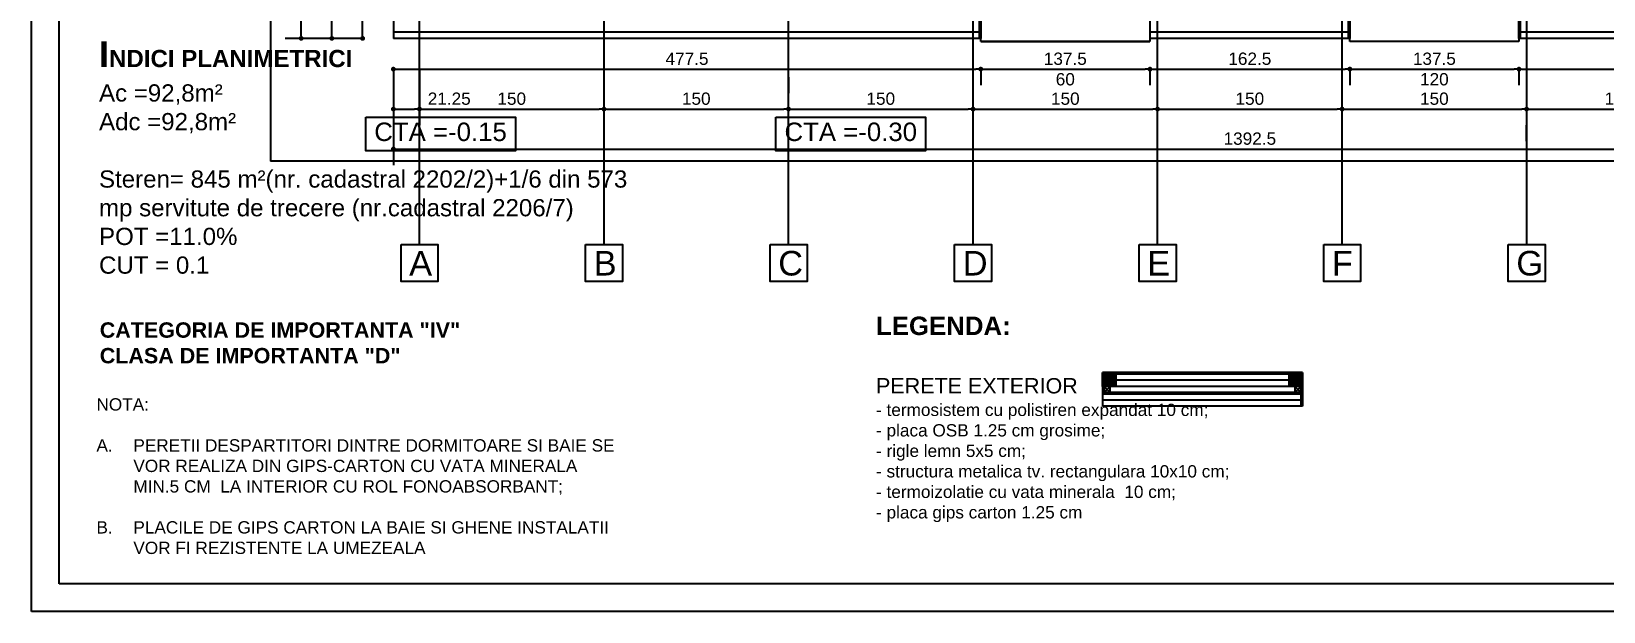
# Model space of a CAD drawing. Header units: millimetres. Extents: x 10453 to 58457, y -15634 to -5634.
# Drawn here: x 43696 to 44974, y -11017 to -10545 of the extents above; entities that cross this region are included whole.
import ezdxf

# ---------------------------------------------------------------- set-up
doc = ezdxf.new("R2010")
doc.units = ezdxf.units.MM
doc.header["$MEASUREMENT"] = 0
doc.layers.get('Defpoints').update_dxf_attribs({"color": 210, "lineweight": 0})
doc.styles.add('1pe200', font='arial.ttf', dxfattribs={"height": 55})
doc.styles.get("Standard").update_dxf_attribs({"font": 'arial.ttf', "height": 10})
doc.styles.add('Stilul meu', font='arial.ttf', dxfattribs={"height": 21})
doc.dimstyles.get("Standard").update_dxf_attribs({"dimscale": 1.3, "dimtxt": 35, "dimasz": 3, "dimexe": 10, "dimexo": 20, "dimgap": 2.5, "dimtad": 1, "dimdsep": 46, "dimtxsty": 'Standard', "dimblk": 'DOT', "dimcen": 3, "dimazin": 0, "dimtfac": 1, "dimtofl": 0, "dimtmove": 0, "dimatfit": 3, "dimldrblk": 'DOT', "dimfxl": 0.18, "dimtolj": 1, "dimtzin": 0, "dimlwe": -1, "dimarcsym": 0})

# ---------------------------------------------------------------- blocks, each defined once
blk = doc.blocks.new('_Dot')
at = {"color": 0, "linetype": 'ByBlock', "lineweight": -2}
blk.add_line((-0.5, 0), (-1, 0), dxfattribs=at)
at = {"color": 0, "linetype": 'ByBlock', "const_width": 0.5}
blk.add_lwpolyline([(-0.25, 0, 1), (0.25, 0, 1)], format="xyb", close=True, dxfattribs=at)
blk = doc.blocks.new('*D209')
at = {"color": 0, "ltscale": 10, "transparency": 16777216}
for p, q in [((43990.2, -10576.8), (43990.2, -10588.8)), ((44467.7, -10576.8), (44467.7, -10588.8))]:
    blk.add_line(p, q, dxfattribs=at)
at = {"color": 0, "linetype": 'ByBlock', "lineweight": -2, "ltscale": 10, "transparency": 16777216}
blk.add_line((43994.1, -10575.8), (44463.8, -10575.8), dxfattribs=at)
at = {"layer": 'Defpoints', "color": 0, "ltscale": 10, "transparency": 16777216}
for p in [(43990.2, -10550.8), (44467.7, -10550.8), (44467.7, -10575.8)]:
    blk.add_point(p, dxfattribs=at)
at = {"color": 0, "lineweight": -2, "ltscale": 10, "transparency": 16777216, "xscale": 3.9, "yscale": 3.9, "zscale": 3.9, "rotation": 180}
blk.add_blockref('_Dot', (43990.2, -10575.8), dxfattribs=at)
at = {"color": 0, "lineweight": -2, "ltscale": 10, "transparency": 16777216, "xscale": 3.9, "yscale": 3.9, "zscale": 3.9}
blk.add_blockref('_Dot', (44467.7, -10575.8), dxfattribs=at)
at = {"color": 0, "ltscale": 10, "transparency": 16777216, "insert": (44228.9, -10567.4), "char_height": 10, "attachment_point": 5}
blk.add_mtext('\\A1;477.5', dxfattribs=at)
blk = doc.blocks.new('*D210')
at = {"color": 0, "ltscale": 10, "transparency": 16777216}
for p, q in [((44467.7, -10576.8), (44467.7, -10588.8)), ((44605.2, -10576.8), (44605.2, -10588.8))]:
    blk.add_line(p, q, dxfattribs=at)
at = {"color": 0, "linetype": 'ByBlock', "lineweight": -2, "ltscale": 10, "transparency": 16777216}
blk.add_line((44471.6, -10575.8), (44601.3, -10575.8), dxfattribs=at)
at = {"layer": 'Defpoints', "color": 0, "ltscale": 10, "transparency": 16777216}
for p in [(44467.7, -10550.8), (44605.2, -10550.8), (44605.2, -10575.8)]:
    blk.add_point(p, dxfattribs=at)
at = {"color": 0, "lineweight": -2, "ltscale": 10, "transparency": 16777216, "xscale": 3.9, "yscale": 3.9, "zscale": 3.9, "rotation": 180}
blk.add_blockref('_Dot', (44467.7, -10575.8), dxfattribs=at)
at = {"color": 0, "lineweight": -2, "ltscale": 10, "transparency": 16777216, "xscale": 3.9, "yscale": 3.9, "zscale": 3.9}
blk.add_blockref('_Dot', (44605.2, -10575.8), dxfattribs=at)
at = {"color": 0, "ltscale": 10, "transparency": 16777216, "char_height": 10, "attachment_point": 5}
for s, insert in [('\\A1;137.5', (44536.4, -10567.4)), ('\\A1;60', (44536.4, -10584.1))]:
    blk.add_mtext(s, dxfattribs=dict(at, insert=insert))
blk = doc.blocks.new('*D211')
at = {"color": 0, "ltscale": 10, "transparency": 16777216}
for p, q in [((44605.2, -10576.8), (44605.2, -10588.8)), ((44767.7, -10576.8), (44767.7, -10588.8))]:
    blk.add_line(p, q, dxfattribs=at)
at = {"color": 0, "linetype": 'ByBlock', "lineweight": -2, "ltscale": 10, "transparency": 16777216}
blk.add_line((44609.1, -10575.8), (44763.8, -10575.8), dxfattribs=at)
at = {"layer": 'Defpoints', "color": 0, "ltscale": 10, "transparency": 16777216}
for p in [(44605.2, -10550.8), (44767.7, -10550.8), (44767.7, -10575.8)]:
    blk.add_point(p, dxfattribs=at)
at = {"color": 0, "lineweight": -2, "ltscale": 10, "transparency": 16777216, "xscale": 3.9, "yscale": 3.9, "zscale": 3.9, "rotation": 180}
blk.add_blockref('_Dot', (44605.2, -10575.8), dxfattribs=at)
at = {"color": 0, "lineweight": -2, "ltscale": 10, "transparency": 16777216, "xscale": 3.9, "yscale": 3.9, "zscale": 3.9}
blk.add_blockref('_Dot', (44767.7, -10575.8), dxfattribs=at)
at = {"color": 0, "ltscale": 10, "transparency": 16777216, "insert": (44686.4, -10567.4), "char_height": 10, "attachment_point": 5}
blk.add_mtext('\\A1;162.5', dxfattribs=at)
blk = doc.blocks.new('*D212')
at = {"color": 0, "ltscale": 10, "transparency": 16777216}
for p, q in [((44767.7, -10576.8), (44767.7, -10588.8)), ((44905.2, -10576.8), (44905.2, -10588.8))]:
    blk.add_line(p, q, dxfattribs=at)
at = {"color": 0, "linetype": 'ByBlock', "lineweight": -2, "ltscale": 10, "transparency": 16777216}
blk.add_line((44771.6, -10575.8), (44901.3, -10575.8), dxfattribs=at)
at = {"layer": 'Defpoints', "color": 0, "ltscale": 10, "transparency": 16777216}
for p in [(44767.7, -10550.8), (44905.2, -10550.8), (44905.2, -10575.8)]:
    blk.add_point(p, dxfattribs=at)
at = {"color": 0, "lineweight": -2, "ltscale": 10, "transparency": 16777216, "xscale": 3.9, "yscale": 3.9, "zscale": 3.9, "rotation": 180}
blk.add_blockref('_Dot', (44767.7, -10575.8), dxfattribs=at)
at = {"color": 0, "lineweight": -2, "ltscale": 10, "transparency": 16777216, "xscale": 3.9, "yscale": 3.9, "zscale": 3.9}
blk.add_blockref('_Dot', (44905.2, -10575.8), dxfattribs=at)
at = {"color": 0, "ltscale": 10, "transparency": 16777216, "char_height": 10, "attachment_point": 5}
for s, insert in [('\\A1;137.5', (44836.4, -10567.4)), ('\\A1;120', (44836.4, -10584.1))]:
    blk.add_mtext(s, dxfattribs=dict(at, insert=insert))
blk = doc.blocks.new('*D213')
at = {"color": 0, "ltscale": 10, "transparency": 16777216}
for p, q in [((44905.2, -10576.8), (44905.2, -10588.8)), ((45217.7, -10576.8), (45217.7, -10588.8))]:
    blk.add_line(p, q, dxfattribs=at)
at = {"color": 0, "linetype": 'ByBlock', "lineweight": -2, "ltscale": 10, "transparency": 16777216}
blk.add_line((44909.1, -10575.8), (45213.8, -10575.8), dxfattribs=at)
at = {"layer": 'Defpoints', "color": 0, "ltscale": 10, "transparency": 16777216}
for p in [(44905.2, -10550.8), (45217.7, -10550.8), (45217.7, -10575.8)]:
    blk.add_point(p, dxfattribs=at)
at = {"color": 0, "lineweight": -2, "ltscale": 10, "transparency": 16777216, "xscale": 3.9, "yscale": 3.9, "zscale": 3.9, "rotation": 180}
blk.add_blockref('_Dot', (44905.2, -10575.8), dxfattribs=at)
at = {"color": 0, "lineweight": -2, "ltscale": 10, "transparency": 16777216, "xscale": 3.9, "yscale": 3.9, "zscale": 3.9}
blk.add_blockref('_Dot', (45217.7, -10575.8), dxfattribs=at)
at = {"color": 0, "ltscale": 10, "transparency": 16777216, "insert": (45061.4, -10567.4), "char_height": 10, "attachment_point": 5}
blk.add_mtext('\\A1;312.5', dxfattribs=at)
blk = doc.blocks.new('*D215')
at = {"color": 0, "ltscale": 10, "transparency": 16777216}
for p, q in [((43990.2, -10576.8), (43990.2, -10621.3)), ((44011.4, -10576.8), (44011.4, -10621.3))]:
    blk.add_line(p, q, dxfattribs=at)
at = {"color": 0, "linetype": 'ByBlock', "lineweight": -2, "ltscale": 10, "transparency": 16777216}
for p, q in [((43994.1, -10608.3), (44007.5, -10608.3)), ((44011.4, -10608.3), (44055.8, -10608.3))]:
    blk.add_line(p, q, dxfattribs=at)
at = {"layer": 'Defpoints', "color": 0, "ltscale": 10, "transparency": 16777216}
for p in [(43990.2, -10550.8), (44011.4, -10550.8), (44011.4, -10608.3)]:
    blk.add_point(p, dxfattribs=at)
at = {"color": 0, "lineweight": -2, "ltscale": 10, "transparency": 16777216, "xscale": 3.9, "yscale": 3.9, "zscale": 3.9, "rotation": 180}
blk.add_blockref('_Dot', (43990.2, -10608.3), dxfattribs=at)
at = {"color": 0, "lineweight": -2, "ltscale": 10, "transparency": 16777216, "xscale": 3.9, "yscale": 3.9, "zscale": 3.9}
blk.add_blockref('_Dot', (44011.4, -10608.3), dxfattribs=at)
at = {"color": 0, "ltscale": 10, "transparency": 16777216, "insert": (44035.6, -10599.9), "char_height": 10, "attachment_point": 5}
blk.add_mtext('\\A1;21.25', dxfattribs=at)
blk = doc.blocks.new('*D216')
at = {"color": 0, "ltscale": 10, "transparency": 16777216}
for p, q in [((44011.4, -10576.8), (44011.4, -10621.3)), ((44161.4, -10582.3), (44161.4, -10595.3))]:
    blk.add_line(p, q, dxfattribs=at)
at = {"color": 0, "linetype": 'ByBlock', "lineweight": -2, "ltscale": 10, "transparency": 16777216}
blk.add_line((44015.3, -10608.3), (44157.5, -10608.3), dxfattribs=at)
at = {"layer": 'Defpoints', "color": 0, "ltscale": 10, "transparency": 16777216}
for p in [(44011.4, -10550.8), (44161.4, -10608.3), (44161.4, -10608.3)]:
    blk.add_point(p, dxfattribs=at)
at = {"color": 0, "lineweight": -2, "ltscale": 10, "transparency": 16777216, "xscale": 3.9, "yscale": 3.9, "zscale": 3.9, "rotation": 180}
blk.add_blockref('_Dot', (44011.4, -10608.3), dxfattribs=at)
at = {"color": 0, "lineweight": -2, "ltscale": 10, "transparency": 16777216, "xscale": 3.9, "yscale": 3.9, "zscale": 3.9}
blk.add_blockref('_Dot', (44161.4, -10608.3), dxfattribs=at)
at = {"color": 0, "ltscale": 10, "transparency": 16777216, "insert": (44086.4, -10599.9), "char_height": 10, "attachment_point": 5}
blk.add_mtext('\\A1;150', dxfattribs=at)
blk = doc.blocks.new('*D217')
at = {"color": 0, "ltscale": 10, "transparency": 16777216}
for p, q in [((44161.4, -10582.3), (44161.4, -10595.3)), ((44311.4, -10582.3), (44311.4, -10595.3))]:
    blk.add_line(p, q, dxfattribs=at)
at = {"color": 0, "linetype": 'ByBlock', "lineweight": -2, "ltscale": 10, "transparency": 16777216}
blk.add_line((44165.3, -10608.3), (44307.5, -10608.3), dxfattribs=at)
at = {"layer": 'Defpoints', "color": 0, "ltscale": 10, "transparency": 16777216}
for p in [(44161.4, -10608.3), (44311.4, -10608.3), (44311.4, -10608.3)]:
    blk.add_point(p, dxfattribs=at)
at = {"color": 0, "lineweight": -2, "ltscale": 10, "transparency": 16777216, "xscale": 3.9, "yscale": 3.9, "zscale": 3.9, "rotation": 180}
blk.add_blockref('_Dot', (44161.4, -10608.3), dxfattribs=at)
at = {"color": 0, "lineweight": -2, "ltscale": 10, "transparency": 16777216, "xscale": 3.9, "yscale": 3.9, "zscale": 3.9}
blk.add_blockref('_Dot', (44311.4, -10608.3), dxfattribs=at)
at = {"color": 0, "ltscale": 10, "transparency": 16777216, "insert": (44236.4, -10599.9), "char_height": 10, "attachment_point": 5}
blk.add_mtext('\\A1;150', dxfattribs=at)
blk = doc.blocks.new('*D218')
at = {"color": 0, "ltscale": 10, "transparency": 16777216}
for p, q in [((44311.4, -10582.3), (44311.4, -10595.3)), ((44461.4, -10634.3), (44461.4, -10621.3))]:
    blk.add_line(p, q, dxfattribs=at)
at = {"color": 0, "linetype": 'ByBlock', "lineweight": -2, "ltscale": 10, "transparency": 16777216}
blk.add_line((44315.3, -10608.3), (44457.5, -10608.3), dxfattribs=at)
at = {"layer": 'Defpoints', "color": 0, "ltscale": 10, "transparency": 16777216}
for p in [(44311.4, -10608.3), (44461.4, -10608.3), (44461.4, -10608.3)]:
    blk.add_point(p, dxfattribs=at)
at = {"color": 0, "lineweight": -2, "ltscale": 10, "transparency": 16777216, "xscale": 3.9, "yscale": 3.9, "zscale": 3.9, "rotation": 180}
blk.add_blockref('_Dot', (44311.4, -10608.3), dxfattribs=at)
at = {"color": 0, "lineweight": -2, "ltscale": 10, "transparency": 16777216, "xscale": 3.9, "yscale": 3.9, "zscale": 3.9}
blk.add_blockref('_Dot', (44461.4, -10608.3), dxfattribs=at)
at = {"color": 0, "ltscale": 10, "transparency": 16777216, "insert": (44386.4, -10599.9), "char_height": 10, "attachment_point": 5}
blk.add_mtext('\\A1;150', dxfattribs=at)
blk = doc.blocks.new('*D219')
at = {"color": 0, "linetype": 'ByBlock', "lineweight": -2, "ltscale": 10, "transparency": 16777216}
blk.add_line((44465.3, -10608.3), (44607.5, -10608.3), dxfattribs=at)
at = {"color": 0, "ltscale": 10, "transparency": 16777216}
for p, q in [((44461.4, -10634.3), (44461.4, -10621.3)), ((44611.4, -10634.3), (44611.4, -10621.3))]:
    blk.add_line(p, q, dxfattribs=at)
at = {"layer": 'Defpoints', "color": 0, "ltscale": 10, "transparency": 16777216}
for p in [(44461.4, -10608.3), (44611.4, -10608.3), (44611.4, -10608.3)]:
    blk.add_point(p, dxfattribs=at)
at = {"color": 0, "lineweight": -2, "ltscale": 10, "transparency": 16777216, "xscale": 3.9, "yscale": 3.9, "zscale": 3.9, "rotation": 180}
blk.add_blockref('_Dot', (44461.4, -10608.3), dxfattribs=at)
at = {"color": 0, "lineweight": -2, "ltscale": 10, "transparency": 16777216, "xscale": 3.9, "yscale": 3.9, "zscale": 3.9}
blk.add_blockref('_Dot', (44611.4, -10608.3), dxfattribs=at)
at = {"color": 0, "ltscale": 10, "transparency": 16777216, "insert": (44536.4, -10599.9), "char_height": 10, "attachment_point": 5}
blk.add_mtext('\\A1;150', dxfattribs=at)
blk = doc.blocks.new('*D220')
at = {"color": 0, "linetype": 'ByBlock', "lineweight": -2, "ltscale": 10, "transparency": 16777216}
blk.add_line((44615.3, -10608.3), (44757.5, -10608.3), dxfattribs=at)
at = {"color": 0, "ltscale": 10, "transparency": 16777216}
for p, q in [((44611.4, -10634.3), (44611.4, -10621.3)), ((44761.4, -10634.3), (44761.4, -10621.3))]:
    blk.add_line(p, q, dxfattribs=at)
at = {"layer": 'Defpoints', "color": 0, "ltscale": 10, "transparency": 16777216}
for p in [(44611.4, -10608.3), (44761.4, -10608.3), (44761.4, -10608.3)]:
    blk.add_point(p, dxfattribs=at)
at = {"color": 0, "lineweight": -2, "ltscale": 10, "transparency": 16777216, "xscale": 3.9, "yscale": 3.9, "zscale": 3.9, "rotation": 180}
blk.add_blockref('_Dot', (44611.4, -10608.3), dxfattribs=at)
at = {"color": 0, "lineweight": -2, "ltscale": 10, "transparency": 16777216, "xscale": 3.9, "yscale": 3.9, "zscale": 3.9}
blk.add_blockref('_Dot', (44761.4, -10608.3), dxfattribs=at)
at = {"color": 0, "ltscale": 10, "transparency": 16777216, "insert": (44686.4, -10599.9), "char_height": 10, "attachment_point": 5}
blk.add_mtext('\\A1;150', dxfattribs=at)
blk = doc.blocks.new('*D221')
at = {"color": 0, "linetype": 'ByBlock', "lineweight": -2, "ltscale": 10, "transparency": 16777216}
blk.add_line((44765.3, -10608.3), (44907.5, -10608.3), dxfattribs=at)
at = {"color": 0, "ltscale": 10, "transparency": 16777216}
for p, q in [((44761.4, -10634.3), (44761.4, -10621.3)), ((44911.4, -10634.3), (44911.4, -10621.3))]:
    blk.add_line(p, q, dxfattribs=at)
at = {"layer": 'Defpoints', "color": 0, "ltscale": 10, "transparency": 16777216}
for p in [(44761.4, -10608.3), (44911.4, -10608.3), (44911.4, -10608.3)]:
    blk.add_point(p, dxfattribs=at)
at = {"color": 0, "lineweight": -2, "ltscale": 10, "transparency": 16777216, "xscale": 3.9, "yscale": 3.9, "zscale": 3.9, "rotation": 180}
blk.add_blockref('_Dot', (44761.4, -10608.3), dxfattribs=at)
at = {"color": 0, "lineweight": -2, "ltscale": 10, "transparency": 16777216, "xscale": 3.9, "yscale": 3.9, "zscale": 3.9}
blk.add_blockref('_Dot', (44911.4, -10608.3), dxfattribs=at)
at = {"color": 0, "ltscale": 10, "transparency": 16777216, "insert": (44836.4, -10599.9), "char_height": 10, "attachment_point": 5}
blk.add_mtext('\\A1;150', dxfattribs=at)
blk = doc.blocks.new('*D222')
at = {"color": 0, "linetype": 'ByBlock', "lineweight": -2, "ltscale": 10, "transparency": 16777216}
blk.add_line((44915.3, -10608.3), (45057.5, -10608.3), dxfattribs=at)
at = {"color": 0, "ltscale": 10, "transparency": 16777216}
for p, q in [((44911.4, -10634.3), (44911.4, -10621.3)), ((45061.4, -10634.3), (45061.4, -10621.3))]:
    blk.add_line(p, q, dxfattribs=at)
at = {"layer": 'Defpoints', "color": 0, "ltscale": 10, "transparency": 16777216}
for p in [(44911.4, -10608.3), (45061.4, -10608.3), (45061.4, -10608.3)]:
    blk.add_point(p, dxfattribs=at)
at = {"color": 0, "lineweight": -2, "ltscale": 10, "transparency": 16777216, "xscale": 3.9, "yscale": 3.9, "zscale": 3.9, "rotation": 180}
blk.add_blockref('_Dot', (44911.4, -10608.3), dxfattribs=at)
at = {"color": 0, "lineweight": -2, "ltscale": 10, "transparency": 16777216, "xscale": 3.9, "yscale": 3.9, "zscale": 3.9}
blk.add_blockref('_Dot', (45061.4, -10608.3), dxfattribs=at)
at = {"color": 0, "ltscale": 10, "transparency": 16777216, "insert": (44986.4, -10599.9), "char_height": 10, "attachment_point": 5}
blk.add_mtext('\\A1;150', dxfattribs=at)
blk = doc.blocks.new('*D226')
at = {"color": 0, "ltscale": 10, "transparency": 16777216}
for p, q in [((43990.2, -10576.8), (43990.2, -10653.8)), ((45382.7, -10576.8), (45382.7, -10653.8))]:
    blk.add_line(p, q, dxfattribs=at)
at = {"color": 0, "linetype": 'ByBlock', "lineweight": -2, "ltscale": 10, "transparency": 16777216}
blk.add_line((43994.1, -10640.8), (45378.8, -10640.8), dxfattribs=at)
at = {"layer": 'Defpoints', "color": 0, "ltscale": 10, "transparency": 16777216}
for p in [(43990.2, -10550.8), (45382.7, -10550.8), (45382.7, -10640.8)]:
    blk.add_point(p, dxfattribs=at)
at = {"color": 0, "lineweight": -2, "ltscale": 10, "transparency": 16777216, "xscale": 3.9, "yscale": 3.9, "zscale": 3.9, "rotation": 180}
blk.add_blockref('_Dot', (43990.2, -10640.8), dxfattribs=at)
at = {"color": 0, "lineweight": -2, "ltscale": 10, "transparency": 16777216, "xscale": 3.9, "yscale": 3.9, "zscale": 3.9}
blk.add_blockref('_Dot', (45382.7, -10640.8), dxfattribs=at)
at = {"color": 0, "ltscale": 10, "transparency": 16777216, "insert": (44686.4, -10632.4), "char_height": 10, "attachment_point": 5}
blk.add_mtext('\\A1;1392.5', dxfattribs=at)
blk = doc.blocks.new('*D384')
at = {"color": 0, "ltscale": 10, "transparency": 16777216}
for p, q in [((43964.2, -10348.3), (43952.2, -10348.3)), ((43964.2, -10550.8), (43952.2, -10550.8))]:
    blk.add_line(p, q, dxfattribs=at)
at = {"color": 0, "linetype": 'ByBlock', "lineweight": -2, "ltscale": 10, "transparency": 16777216}
blk.add_line((43965.2, -10546.9), (43965.2, -10352.2), dxfattribs=at)
at = {"layer": 'Defpoints', "color": 0, "ltscale": 10, "transparency": 16777216}
for p in [(43965.2, -10348.3), (43990.2, -10348.3), (43990.2, -10550.8)]:
    blk.add_point(p, dxfattribs=at)
at = {"color": 0, "lineweight": -2, "ltscale": 10, "transparency": 16777216, "xscale": 3.9, "yscale": 3.9, "zscale": 3.9}
for p, rotation in [((43965.2, -10348.3), 90), ((43965.2, -10550.8), 270)]:
    blk.add_blockref('_Dot', p, dxfattribs=dict(at, rotation=rotation))
at = {"color": 0, "ltscale": 10, "transparency": 16777216, "insert": (43956.8, -10449.5), "char_height": 10, "attachment_point": 5, "rotation": 90}
blk.add_mtext('\\A1;202.5', dxfattribs=at)
blk = doc.blocks.new('*D387')
at = {"color": 0, "ltscale": 10, "transparency": 16777216}
for p, q in [((43964.2, -9983.3), (43902.2, -9983.3)), ((43964.2, -10550.8), (43902.2, -10550.8))]:
    blk.add_line(p, q, dxfattribs=at)
at = {"color": 0, "linetype": 'ByBlock', "lineweight": -2, "ltscale": 10, "transparency": 16777216}
blk.add_line((43915.2, -10546.9), (43915.2, -9987.2), dxfattribs=at)
at = {"layer": 'Defpoints', "color": 0, "ltscale": 10, "transparency": 16777216}
for p in [(43915.2, -9983.3), (43990.2, -9983.3), (43990.2, -10550.8)]:
    blk.add_point(p, dxfattribs=at)
at = {"color": 0, "lineweight": -2, "ltscale": 10, "transparency": 16777216, "xscale": 3.9, "yscale": 3.9, "zscale": 3.9}
for p, rotation in [((43915.2, -9983.3), 90), ((43915.2, -10550.8), 270)]:
    blk.add_blockref('_Dot', p, dxfattribs=dict(at, rotation=rotation))
at = {"color": 0, "ltscale": 10, "transparency": 16777216, "insert": (43906.8, -10267), "char_height": 10, "attachment_point": 5, "rotation": 90}
blk.add_mtext('\\A1;567.5', dxfattribs=at)
blk = doc.blocks.new('*D389')
at = {"color": 0, "linetype": 'ByBlock', "lineweight": -2, "ltscale": 10, "transparency": 16777216}
for p, q in [((43940.2, -10529.5), (43940.2, -10485.1)), ((43940.2, -10546.9), (43940.2, -10533.4))]:
    blk.add_line(p, q, dxfattribs=at)
at = {"color": 0, "ltscale": 10, "transparency": 16777216}
for p, q in [((43964.2, -10529.5), (43927.2, -10529.5)), ((43964.2, -10550.8), (43927.2, -10550.8))]:
    blk.add_line(p, q, dxfattribs=at)
at = {"layer": 'Defpoints', "color": 0, "ltscale": 10, "transparency": 16777216}
for p in [(43940.2, -10529.5), (43990.2, -10529.5), (43990.2, -10550.8)]:
    blk.add_point(p, dxfattribs=at)
at = {"color": 0, "lineweight": -2, "ltscale": 10, "transparency": 16777216, "xscale": 3.9, "yscale": 3.9, "zscale": 3.9}
for p, rotation in [((43940.2, -10529.5), 90), ((43940.2, -10550.8), 270)]:
    blk.add_blockref('_Dot', p, dxfattribs=dict(at, rotation=rotation))
at = {"color": 0, "ltscale": 10, "transparency": 16777216, "insert": (43931.8, -10505.4), "char_height": 10, "attachment_point": 5, "rotation": 90}
blk.add_mtext('\\A1;21.25', dxfattribs=at)

msp = doc.modelspace()

# ---------------------------------------------------------------- hatches: boundary and pattern name
at = {"ltscale": 10}
for points in [[(44568.479, -10824.353), (44577.479, -10824.353), (44577.479, -10833.353), (44568.479, -10833.353)], [(44718.479, -10824.353), (44727.479, -10824.353), (44727.479, -10833.353), (44718.479, -10833.353)]]:
    msp.add_hatch(color=256, dxfattribs=at).paths.add_polyline_path(points)

# ---------------------------------------------------------------- linework, layer by layer
at = {"ltscale": 2}
for p, q in [((43695.989, -11017.061), (43695.989, -9613.455)), ((45691.19, -11017.061), (43695.989, -11017.061))]:
    msp.add_line(p, q, dxfattribs=at)
at = {"ltscale": 10}
for p, q in [((43718.489, -10994.561), (43718.489, -9635.955)), ((43890.186, -9883.255), (43890.186, -10650.755)), ((44905.186, -10550.755), (44905.186, -10174.505)), ((44906.436, -10550.755), (44906.436, -10184.505)), ((43990.186, -10348.255), (43990.186, -10550.755)), ((44466.436, -10523.255), (44466.436, -10550.755)), ((44467.686, -10523.255), (44467.686, -10550.755)), ((44467.686, -10553.255), (44467.686, -10523.255)), ((44605.186, -10523.255), (44605.186, -10550.755)), ((44605.186, -10523.255), (44605.186, -10553.255)), ((44766.436, -10523.255), (44766.436, -10550.755)), ((44767.686, -10523.255), (44767.686, -10550.755)), ((44767.686, -10553.255), (44767.686, -10523.255)), ((44767.686, -10524.505), (44767.686, -10550.755)), ((44905.186, -10523.255), (44905.186, -10550.756)), ((44905.186, -10523.255), (44905.186, -10553.255)), ((44466.436, -10545.755), (43990.186, -10545.755)), ((44467.686, -10550.755), (43990.186, -10550.755)), ((44467.686, -10553.255), (44605.186, -10553.255)), ((44605.186, -10553.255), (44467.686, -10553.255)), ((44766.436, -10545.755), (44605.186, -10545.755)), ((44767.686, -10550.755), (44605.186, -10550.755)), ((44905.186, -10553.255), (44767.686, -10553.255)), ((45217.686, -10545.755), (44905.186, -10545.755)), ((45217.686, -10550.755), (44905.186, -10550.755)), ((45482.686, -10650.755), (43890.186, -10650.755)), ((44729.229, -10822.603), (44566.729, -10822.603)), ((44566.729, -10822.603), (44566.729, -10850.103)), ((44566.729, -10833.853), (44566.729, -10822.603)), ((44727.979, -10823.853), (44566.729, -10823.853)), ((44727.979, -10822.603), (44727.979, -10850.103)), ((44729.229, -10822.603), (44729.229, -10850.103)), ((44729.229, -10833.853), (44729.229, -10822.603)), ((44729.229, -10823.853), (44729.229, -10850.103)), ((44727.979, -10833.853), (44566.729, -10833.853)), ((44566.729, -10833.853), (44566.729, -10838.853)), ((44567.979, -10838.853), (44572.979, -10833.853)), ((44567.979, -10833.853), (44572.979, -10838.853)), ((44572.979, -10838.853), (44572.979, -10833.853)), ((44717.979, -10828.853), (44577.979, -10828.853)), ((44722.979, -10838.853), (44727.979, -10833.853)), ((44722.979, -10833.853), (44727.979, -10838.853)), ((44729.229, -10838.853), (44729.229, -10833.853)), ((44729.229, -10833.853), (44729.229, -10838.853)), ((44727.979, -10838.853), (44566.729, -10838.853)), ((44727.979, -10840.103), (44566.729, -10840.103)), ((44727.979, -10845.103), (44566.729, -10845.103)), ((44729.229, -10850.103), (44566.729, -10850.103)), ((45668.69, -10994.561), (43718.489, -10994.561)), ((45691.19, -11017.061), (43695.989, -11017.061))]:
    msp.add_line(p, q, dxfattribs=at)
at = {"color": 19, "ltscale": 2}
for p, q in [((44011.436, -10718.57), (44011.436, -9770.303)), ((44161.436, -10718.57), (44161.436, -9770.303)), ((44311.436, -10718.57), (44311.436, -9770.303)), ((44461.436, -10718.57), (44461.436, -9765.303)), ((44611.436, -10718.57), (44611.436, -9765.303)), ((44761.436, -10718.57), (44761.436, -9765.303)), ((44911.436, -10718.57), (44911.436, -9765.303))]:
    msp.add_line(p, q, dxfattribs=at)
at = {"ltscale": 10}
for points in [[(43967.745, -10614.829), (44089.338, -10614.829), (44089.338, -10642.222), (43967.745, -10642.222)], [(44301.202, -10614.829), (44422.796, -10614.829), (44422.796, -10642.222), (44301.202, -10642.222)], [(43996.436, -10718.57), (44026.436, -10718.57), (44026.436, -10748.57), (43996.436, -10748.57)], [(44146.436, -10718.57), (44176.436, -10718.57), (44176.436, -10748.57), (44146.436, -10748.57)], [(44296.436, -10718.57), (44326.436, -10718.57), (44326.436, -10748.57), (44296.436, -10748.57)], [(44446.436, -10718.57), (44476.436, -10718.57), (44476.436, -10748.57), (44446.436, -10748.57)], [(44596.436, -10718.57), (44626.436, -10718.57), (44626.436, -10748.57), (44596.436, -10748.57)], [(44746.436, -10718.57), (44776.436, -10718.57), (44776.436, -10748.57), (44746.436, -10748.57)], [(44896.436, -10718.57), (44926.436, -10718.57), (44926.436, -10748.57), (44896.436, -10748.57)], [(44567.979, -10838.853), (44572.979, -10838.853), (44572.979, -10833.853), (44567.979, -10833.853)], [(44568.479, -10824.353), (44577.479, -10824.353), (44577.479, -10833.353), (44568.479, -10833.353)], [(44718.479, -10824.353), (44727.479, -10824.353), (44727.479, -10833.353), (44718.479, -10833.353)], [(44722.979, -10838.853), (44727.979, -10838.853), (44727.979, -10833.853), (44722.979, -10833.853)]]:
    msp.add_lwpolyline(points, close=True, dxfattribs=at)

# ---------------------------------------------------------------- texts
at = {"ltscale": 10, "attachment_point": 1}
for s, insert, char_height, width, style in [('{\\fArial|b1|i0|c0|p34;I\\H0.6667x;NDICI PLANIMETRICI\\fArial|b0|i0|c0|p34;\\PAc =92,8m²\\PAdc =92,8m²\\P\\PSteren= 845 m²(nr. cadastral 2202/2)+1/6 din 573 mp servitute de trecere (nr.cadastral 2206/7)\\PPOT =11.0%  \\PCUT = 0.1}', (43750.936, -10553.168), 21, 437.57382, 'Stilul meu'), ('CTA =-0.15 ', (43974.685, -10619.302), 15, 114.64286, '1pe200'), ('CTA =-0.30 ', (44308.143, -10619.302), 15, 114.64286, '1pe200'), ('A', (44003.04, -10723.681), 20, 21.44505, '1pe200'), ('B', (44153.04, -10723.681), 20, 21.44505, '1pe200'), ('C', (44303.04, -10723.681), 20, 21.44505, '1pe200'), ('D', (44453.04, -10723.681), 20, 21.44505, '1pe200'), ('E', (44603.04, -10723.681), 20, 21.44505, '1pe200'), ('F', (44753.04, -10723.681), 20, 21.44505, '1pe200'), ('G', (44903.04, -10723.681), 20, 21.44505, '1pe200'), ('{\\fArial|b1|i0|c0|p34;\\H0.7143x;\\P\\H0.8333x;CATEGORIA DE IMPORTANTA "IV"\\PCLASA DE IMPORTANTA "D"}', (43751.531, -10756.774), 21, 437.57382, 'Stilul meu'), ('{\\fArial|b1|i0|c0|p34;\\H0.7143x;LEGENDA:\\P\\P\\fArial|b0|i0|c0|p34;\\H0.8333x;PERETE EXTERIOR\\fArial|b1|i0|c0|p34;\\P\\fArial|b0|i0|c0|p34;\\H0.8x;- termosistem cu polistiren expandat 10 cm;\\P- placa OSB 1.25 cm grosime;\\P- rigle lemn 5x5 cm;\\P- structura metalica tv. rectangulara 10x10 cm;\\P- termoizolatie cu vata minerala  10 cm;\\P- placa gips carton 1.25 cm}', (44382.564, -10777.102), 21, 437.57382, 'Stilul meu')]:
    msp.add_mtext(s, dxfattribs=dict(at, insert=insert, char_height=char_height, width=width, style=style))
at = {"insert": (43748.839, -10843.53), "char_height": 10, "width": 428.57427, "attachment_point": 1}
msp.add_mtext('NOTA:\\P\\P\\pi-30,l30,t30;A.^IPERETII DESPARTITORI DINTRE DORMITOARE SI BAIE SE VOR REALIZA DIN GIPS-CARTON CU VATA MINERALA MIN.5 CM  LA INTERIOR CU ROL FONOABSORBANT;\\P\\pi0,l0,tz;\\P\\pi-30,l30,t30;B.^IPLACILE DE GIPS CARTON LA BAIE SI GHENE INSTALATII VOR FI REZISTENTE LA UMEZEALA', dxfattribs=at)

# ---------------------------------------------------------------- dimensions: what is measured, and where the dimension line sits
at = {"ltscale": 10}
for base, p2, picture, middle in [((43915.186, -9983.255), (43990.186, -9983.255), '*D387', (43906.83, -10267.005)), ((43965.186, -10348.255), (43990.186, -10348.255), '*D384', (43956.83, -10449.505)), ((43940.186, -10529.505), (43990.186, -10529.505), '*D389', (43931.83, -10505.36))]:
    dim = msp.add_linear_dim(base=base, p1=(43990.186, -10550.755), p2=p2, angle=90, dimstyle='Standard', dxfattribs=at)
    dim.commit()
    dim.dimension.update_dxf_attribs({"geometry": picture, "text_midpoint": middle})
for base, p2, picture, middle in [((44467.686, -10575.755), (44467.686, -10550.755), '*D209', (44228.936, -10567.42)), ((44011.436, -10608.255), (44011.436, -10550.755), '*D215', (44035.581, -10599.9)), ((45382.686, -10640.755), (45382.686, -10550.755), '*D226', (44686.436, -10632.396))]:
    dim = msp.add_linear_dim(base=base, p1=(43990.186, -10550.755), p2=p2, dimstyle='Standard', dxfattribs=at)
    dim.commit()
    dim.dimension.update_dxf_attribs({"geometry": picture, "text_midpoint": middle})
for base, p1, p2, picture, middle in [((44161.436, -10608.255), (44011.436, -10550.755), (44161.436, -10608.255), '*D216', (44086.436, -10599.9)), ((44767.686, -10575.755), (44605.186, -10550.755), (44767.686, -10550.755), '*D211', (44686.436, -10567.4)), ((45217.686, -10575.755), (44905.186, -10550.756), (45217.686, -10550.755), '*D213', (45061.436, -10567.396)), ((44311.436, -10608.255), (44161.436, -10608.255), (44311.436, -10608.255), '*D217', (44236.436, -10599.9)), ((44461.436, -10608.255), (44311.436, -10608.255), (44461.436, -10608.255), '*D218', (44386.436, -10599.9)), ((44611.436, -10608.255), (44461.436, -10608.255), (44611.436, -10608.255), '*D219', (44536.436, -10599.9)), ((44761.436, -10608.255), (44611.436, -10608.255), (44761.436, -10608.255), '*D220', (44686.436, -10599.9)), ((44911.436, -10608.255), (44761.436, -10608.255), (44911.436, -10608.255), '*D221', (44836.436, -10599.9)), ((45061.436, -10608.255), (44911.436, -10608.255), (45061.436, -10608.255), '*D222', (44986.436, -10599.9))]:
    dim = msp.add_linear_dim(base=base, p1=p1, p2=p2, dimstyle='Standard', override={"dimtmove": 1}, dxfattribs=at)
    dim.commit()
    dim.dimension.update_dxf_attribs({"geometry": picture, "text_midpoint": middle})
for base, p1, p2, text, picture, middle in [((44605.186, -10575.755), (44467.686, -10550.755), (44605.186, -10550.755), '<>\\X60', '*D210', (44536.436, -10575.755)), ((44905.186, -10575.755), (44767.686, -10550.755), (44905.186, -10550.756), '<>\\X120', '*D212', (44836.436, -10575.755))]:
    dim = msp.add_linear_dim(base=base, p1=p1, p2=p2, text=text, dimstyle='Standard', override={"dimtmove": 1}, dxfattribs=at)
    dim.commit()
    dim.dimension.update_dxf_attribs({"geometry": picture, "text_midpoint": middle})

doc.saveas('drawing.dxf')
